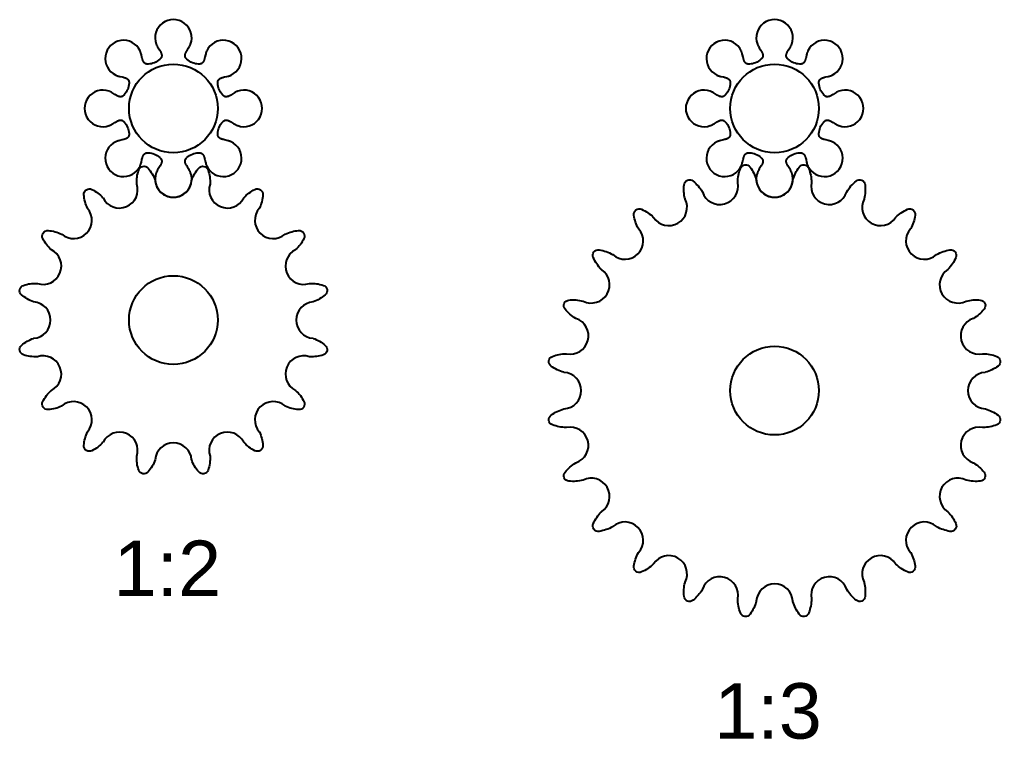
# Model space of a CAD drawing. Extents: x -10 to 1633, y -307 to 264.
# Drawn here: x 92.6 to 181.2, y -90.2 to -25.3 of the extents above; entities that cross this region are included whole.
import ezdxf

# ---------------------------------------------------------------- set-up
doc = ezdxf.new("R2010")
doc.units = 0
doc.layers.add('CNC_FRIENDLY_GEAR_COLLECTI', color=7, linetype='CONTINUOUS')
doc.styles.add('ARIAL_NORMAL', font='txt')

msp = doc.modelspace()

# ---------------------------------------------------------------- linework, layer by layer
at = {"layer": 'CNC_FRIENDLY_GEAR_COLLECTI'}
for points in [[(104.968, -39.101, 1.428148), (108.069, -39.101), (108.054, -39.06), (108.037, -39.019), (108.018, -38.978), (107.997, -38.936), (107.974, -38.893), (107.95, -38.85), (107.896, -38.761), (107.778, -38.574), (107.719, -38.477), (107.691, -38.429), (107.665, -38.38), (107.653, -38.356), (107.642, -38.332), (107.631, -38.307), (107.621, -38.284), (107.612, -38.26), (107.604, -38.236), (107.596, -38.213), (107.593, -38.201), (107.59, -38.19), (107.587, -38.178), (107.584, -38.167), (107.582, -38.155), (107.58, -38.144), (107.578, -38.133), (107.576, -38.121), (107.575, -38.11), (107.574, -38.099), (107.573, -38.088), (107.572, -38.078), (107.572, -38.067), (107.572, -38.056), (107.572, -38.046), (107.573, -38.035), (107.574, -38.025), (107.575, -38.014), (107.576, -38.004), (107.578, -37.994), (107.58, -37.984), (107.583, -37.974), (107.585, -37.964), (107.588, -37.954), (107.591, -37.945), (107.595, -37.935), (107.598, -37.926), (107.602, -37.916), (107.606, -37.907), (107.611, -37.898), (107.616, -37.889), (107.621, -37.88), (107.626, -37.871), (107.632, -37.863), (107.637, -37.854), (107.643, -37.845), (107.649, -37.837), (107.656, -37.829), (107.662, -37.82), (107.669, -37.812), (107.683, -37.796), (107.698, -37.78), (107.713, -37.765), (107.729, -37.75), (107.745, -37.735, -0.176327), (108.788, -37.303), (108.81, -37.302), (108.832, -37.301), (108.853, -37.302), (108.875, -37.302), (108.896, -37.304), (108.907, -37.305), (108.917, -37.306), (108.928, -37.307), (108.938, -37.309), (108.948, -37.311), (108.959, -37.313), (108.969, -37.315), (108.979, -37.318), (108.989, -37.32), (108.998, -37.323), (109.008, -37.327), (109.018, -37.33), (109.027, -37.334), (109.036, -37.338), (109.045, -37.342), (109.054, -37.347), (109.063, -37.352), (109.072, -37.357), (109.081, -37.362), (109.089, -37.368), (109.098, -37.374), (109.106, -37.38), (109.114, -37.387), (109.122, -37.393), (109.13, -37.4), (109.138, -37.408), (109.145, -37.415), (109.153, -37.423), (109.16, -37.431), (109.167, -37.439), (109.174, -37.448), (109.181, -37.457), (109.188, -37.466), (109.194, -37.475), (109.201, -37.485), (109.207, -37.494), (109.213, -37.504), (109.219, -37.514), (109.225, -37.525), (109.231, -37.535), (109.243, -37.557), (109.253, -37.58), (109.264, -37.603), (109.274, -37.627), (109.283, -37.652), (109.292, -37.677), (109.301, -37.703), (109.317, -37.755), (109.332, -37.809), (109.359, -37.919), (109.407, -38.136), (109.432, -38.236), (109.445, -38.284), (109.459, -38.33), (109.474, -38.374), (109.49, -38.417), (109.507, -38.458), (109.525, -38.498, 1.428148), (111.718, -36.305), (111.678, -36.287), (111.636, -36.27), (111.594, -36.254), (111.55, -36.24), (111.504, -36.226), (111.456, -36.212), (111.355, -36.187), (111.139, -36.139), (111.029, -36.112), (110.975, -36.097), (110.922, -36.081), (110.897, -36.072), (110.871, -36.063), (110.847, -36.054), (110.823, -36.044), (110.799, -36.034), (110.777, -36.023), (110.755, -36.012), (110.744, -36.006), (110.734, -36), (110.724, -35.994), (110.714, -35.988), (110.704, -35.981), (110.695, -35.975), (110.685, -35.968), (110.676, -35.961), (110.667, -35.955), (110.659, -35.948), (110.651, -35.94), (110.643, -35.933), (110.635, -35.926), (110.627, -35.918), (110.62, -35.91), (110.613, -35.902), (110.606, -35.895), (110.6, -35.886), (110.594, -35.878), (110.588, -35.87), (110.582, -35.861), (110.577, -35.853), (110.571, -35.844), (110.567, -35.835), (110.562, -35.826), (110.558, -35.817), (110.554, -35.807), (110.55, -35.798), (110.546, -35.788), (110.543, -35.779), (110.54, -35.769), (110.537, -35.759), (110.535, -35.749), (110.532, -35.739), (110.53, -35.729), (110.529, -35.719), (110.527, -35.708), (110.526, -35.698), (110.524, -35.687), (110.523, -35.677), (110.522, -35.655), (110.521, -35.634), (110.521, -35.612), (110.521, -35.59), (110.522, -35.568, -0.176327), (110.954, -34.526), (110.969, -34.509), (110.984, -34.494), (111, -34.478), (111.016, -34.464), (111.032, -34.45), (111.04, -34.443), (111.048, -34.436), (111.056, -34.43), (111.065, -34.424), (111.073, -34.418), (111.082, -34.412), (111.091, -34.406), (111.1, -34.401), (111.109, -34.396), (111.118, -34.391), (111.127, -34.387), (111.136, -34.383), (111.145, -34.379), (111.155, -34.375), (111.164, -34.372), (111.174, -34.368), (111.184, -34.366), (111.194, -34.363), (111.204, -34.361), (111.214, -34.359), (111.224, -34.357), (111.234, -34.355), (111.244, -34.354), (111.255, -34.353), (111.265, -34.353), (111.276, -34.352), (111.286, -34.352), (111.297, -34.353), (111.308, -34.353), (111.319, -34.354), (111.33, -34.355), (111.341, -34.356), (111.352, -34.358), (111.363, -34.36), (111.375, -34.362), (111.386, -34.365), (111.398, -34.367), (111.409, -34.37), (111.421, -34.373), (111.432, -34.377), (111.456, -34.384), (111.479, -34.392), (111.503, -34.402), (111.527, -34.412), (111.551, -34.422), (111.575, -34.434), (111.6, -34.446), (111.648, -34.472), (111.697, -34.499), (111.794, -34.558), (111.981, -34.677), (112.07, -34.73), (112.113, -34.755), (112.155, -34.777), (112.197, -34.798), (112.238, -34.817), (112.28, -34.834), (112.321, -34.85, 1.428148), (112.321, -31.749), (112.28, -31.764), (112.238, -31.781), (112.197, -31.8), (112.155, -31.821), (112.113, -31.843), (112.07, -31.868), (111.981, -31.922), (111.794, -32.04), (111.697, -32.099), (111.648, -32.127), (111.6, -32.152), (111.575, -32.165), (111.551, -32.176), (111.527, -32.187), (111.503, -32.197), (111.479, -32.206), (111.456, -32.214), (111.432, -32.222), (111.421, -32.225), (111.409, -32.228), (111.398, -32.231), (111.386, -32.234), (111.375, -32.236), (111.363, -32.238), (111.352, -32.24), (111.341, -32.242), (111.33, -32.243), (111.319, -32.244), (111.308, -32.245), (111.297, -32.246), (111.286, -32.246), (111.276, -32.246), (111.265, -32.246), (111.255, -32.245), (111.244, -32.244), (111.234, -32.243), (111.224, -32.241), (111.214, -32.24), (111.204, -32.238), (111.194, -32.235), (111.184, -32.233), (111.174, -32.23), (111.164, -32.227), (111.155, -32.223), (111.145, -32.22), (111.136, -32.216), (111.127, -32.211), (111.118, -32.207), (111.109, -32.202), (111.1, -32.197), (111.091, -32.192), (111.082, -32.186), (111.073, -32.181), (111.065, -32.175), (111.056, -32.168), (111.048, -32.162), (111.04, -32.155), (111.032, -32.149), (111.016, -32.135), (111, -32.12), (110.984, -32.105), (110.969, -32.089), (110.954, -32.073, -0.176327), (110.522, -31.03), (110.521, -31.008), (110.521, -30.986), (110.521, -30.964), (110.522, -30.943), (110.523, -30.922), (110.524, -30.911), (110.526, -30.9), (110.527, -30.89), (110.529, -30.88), (110.53, -30.869), (110.532, -30.859), (110.535, -30.849), (110.537, -30.839), (110.54, -30.829), (110.543, -30.82), (110.546, -30.81), (110.55, -30.8), (110.554, -30.791), (110.558, -30.782), (110.562, -30.773), (110.567, -30.763), (110.571, -30.755), (110.577, -30.746), (110.582, -30.737), (110.588, -30.729), (110.594, -30.72), (110.6, -30.712), (110.606, -30.704), (110.613, -30.696), (110.62, -30.688), (110.627, -30.68), (110.635, -30.673), (110.643, -30.665), (110.651, -30.658), (110.659, -30.651), (110.667, -30.644), (110.676, -30.637), (110.685, -30.63), (110.695, -30.624), (110.704, -30.617), (110.714, -30.611), (110.724, -30.604), (110.734, -30.598), (110.744, -30.592), (110.755, -30.587), (110.777, -30.575), (110.799, -30.565), (110.823, -30.554), (110.847, -30.544), (110.871, -30.535), (110.897, -30.526), (110.922, -30.517), (110.975, -30.501), (111.029, -30.486), (111.139, -30.459), (111.355, -30.411), (111.456, -30.386), (111.504, -30.373), (111.55, -30.359), (111.594, -30.344), (111.636, -30.328), (111.678, -30.311), (111.718, -30.293, 1.428148), (109.525, -28.1), (109.507, -28.14), (109.49, -28.181), (109.474, -28.224), (109.459, -28.268), (109.445, -28.314), (109.432, -28.362), (109.407, -28.463), (109.359, -28.679), (109.332, -28.789), (109.317, -28.843), (109.301, -28.896), (109.292, -28.921), (109.283, -28.946), (109.274, -28.971), (109.264, -28.995), (109.253, -29.018), (109.243, -29.041), (109.231, -29.063), (109.225, -29.073), (109.219, -29.084), (109.213, -29.094), (109.207, -29.104), (109.201, -29.114), (109.194, -29.123), (109.188, -29.133), (109.181, -29.142), (109.174, -29.15), (109.167, -29.159), (109.16, -29.167), (109.153, -29.175), (109.145, -29.183), (109.138, -29.191), (109.13, -29.198), (109.122, -29.205), (109.114, -29.212), (109.106, -29.218), (109.098, -29.224), (109.089, -29.23), (109.081, -29.236), (109.072, -29.241), (109.063, -29.246), (109.054, -29.251), (109.045, -29.256), (109.036, -29.26), (109.027, -29.264), (109.018, -29.268), (109.008, -29.272), (108.998, -29.275), (108.989, -29.278), (108.979, -29.281), (108.969, -29.283), (108.959, -29.286), (108.948, -29.288), (108.938, -29.289), (108.928, -29.291), (108.917, -29.292), (108.907, -29.294), (108.896, -29.295), (108.875, -29.296), (108.853, -29.297), (108.832, -29.297), (108.81, -29.296), (108.788, -29.296, -0.176327), (107.745, -28.864), (107.729, -28.849), (107.713, -28.834), (107.698, -28.818), (107.683, -28.802), (107.669, -28.786), (107.662, -28.778), (107.656, -28.77), (107.649, -28.761), (107.643, -28.753), (107.637, -28.744), (107.632, -28.736), (107.626, -28.727), (107.621, -28.718), (107.616, -28.709), (107.611, -28.7), (107.606, -28.691), (107.602, -28.682), (107.598, -28.673), (107.595, -28.663), (107.591, -28.654), (107.588, -28.644), (107.585, -28.634), (107.583, -28.624), (107.58, -28.614), (107.578, -28.604), (107.576, -28.594), (107.575, -28.584), (107.574, -28.574), (107.573, -28.563), (107.572, -28.553), (107.572, -28.542), (107.572, -28.531), (107.572, -28.521), (107.573, -28.51), (107.574, -28.499), (107.575, -28.488), (107.576, -28.477), (107.578, -28.466), (107.58, -28.454), (107.582, -28.443), (107.584, -28.432), (107.587, -28.42), (107.59, -28.409), (107.593, -28.397), (107.596, -28.386), (107.604, -28.362), (107.612, -28.339), (107.621, -28.315), (107.631, -28.291), (107.642, -28.267), (107.653, -28.243), (107.665, -28.218), (107.691, -28.17), (107.719, -28.121), (107.778, -28.024), (107.896, -27.837), (107.95, -27.748), (107.974, -27.705), (107.997, -27.662), (108.018, -27.621), (108.037, -27.579), (108.054, -27.538), (108.069, -27.497, 1.428148), (104.968, -27.497), (104.984, -27.538), (105.001, -27.579), (105.02, -27.621), (105.04, -27.662), (105.063, -27.705), (105.087, -27.748), (105.141, -27.837), (105.26, -28.024), (105.319, -28.121), (105.346, -28.17), (105.372, -28.218), (105.384, -28.243), (105.396, -28.267), (105.406, -28.291), (105.416, -28.315), (105.425, -28.339), (105.434, -28.362), (105.441, -28.386), (105.445, -28.397), (105.448, -28.409), (105.451, -28.42), (105.453, -28.432), (105.456, -28.443), (105.458, -28.454), (105.46, -28.466), (105.461, -28.477), (105.463, -28.488), (105.464, -28.499), (105.465, -28.51), (105.465, -28.521), (105.465, -28.531), (105.465, -28.542), (105.465, -28.553), (105.465, -28.563), (105.464, -28.574), (105.462, -28.584), (105.461, -28.594), (105.459, -28.604), (105.457, -28.614), (105.455, -28.624), (105.452, -28.634), (105.449, -28.644), (105.446, -28.654), (105.443, -28.663), (105.439, -28.673), (105.435, -28.682), (105.431, -28.691), (105.426, -28.7), (105.422, -28.709), (105.417, -28.718), (105.411, -28.727), (105.406, -28.736), (105.4, -28.744), (105.394, -28.753), (105.388, -28.761), (105.382, -28.77), (105.375, -28.778), (105.368, -28.786), (105.354, -28.802), (105.339, -28.818), (105.324, -28.834), (105.308, -28.849), (105.292, -28.864, -0.176327), (104.25, -29.296), (104.228, -29.296), (104.206, -29.297), (104.184, -29.297), (104.162, -29.296), (104.141, -29.295), (104.131, -29.294), (104.12, -29.292), (104.11, -29.291), (104.099, -29.289), (104.089, -29.288), (104.079, -29.286), (104.069, -29.283), (104.059, -29.281), (104.049, -29.278), (104.039, -29.275), (104.029, -29.272), (104.02, -29.268), (104.011, -29.264), (104.001, -29.26), (103.992, -29.256), (103.983, -29.251), (103.974, -29.246), (103.965, -29.241), (103.957, -29.236), (103.948, -29.23), (103.94, -29.224), (103.932, -29.218), (103.923, -29.212), (103.915, -29.205), (103.908, -29.198), (103.9, -29.191), (103.892, -29.183), (103.885, -29.175), (103.878, -29.167), (103.87, -29.159), (103.863, -29.15), (103.856, -29.142), (103.85, -29.133), (103.843, -29.123), (103.837, -29.114), (103.83, -29.104), (103.824, -29.094), (103.818, -29.084), (103.812, -29.073), (103.806, -29.063), (103.795, -29.041), (103.784, -29.018), (103.774, -28.995), (103.764, -28.971), (103.755, -28.946), (103.745, -28.921), (103.737, -28.896), (103.721, -28.843), (103.706, -28.789), (103.679, -28.679), (103.63, -28.463), (103.606, -28.362), (103.592, -28.314), (103.578, -28.268), (103.563, -28.224), (103.548, -28.181), (103.531, -28.14), (103.513, -28.1, 1.428148), (101.32, -30.293), (101.36, -30.311), (101.401, -30.328), (101.444, -30.344), (101.488, -30.359), (101.534, -30.373), (101.581, -30.386), (101.682, -30.411), (101.899, -30.459), (102.009, -30.486), (102.063, -30.501), (102.115, -30.517), (102.141, -30.526), (102.166, -30.535), (102.191, -30.544), (102.215, -30.554), (102.238, -30.565), (102.261, -30.575), (102.282, -30.587), (102.293, -30.592), (102.303, -30.598), (102.314, -30.604), (102.324, -30.611), (102.333, -30.617), (102.343, -30.624), (102.352, -30.63), (102.361, -30.637), (102.37, -30.644), (102.379, -30.651), (102.387, -30.658), (102.395, -30.665), (102.403, -30.673), (102.41, -30.68), (102.418, -30.688), (102.425, -30.696), (102.431, -30.704), (102.438, -30.712), (102.444, -30.72), (102.45, -30.729), (102.456, -30.737), (102.461, -30.746), (102.466, -30.755), (102.471, -30.763), (102.475, -30.773), (102.48, -30.782), (102.484, -30.791), (102.488, -30.8), (102.491, -30.81), (102.494, -30.82), (102.497, -30.829), (102.5, -30.839), (102.503, -30.849), (102.505, -30.859), (102.507, -30.869), (102.509, -30.88), (102.511, -30.89), (102.512, -30.9), (102.513, -30.911), (102.514, -30.922), (102.516, -30.943), (102.516, -30.964), (102.516, -30.986), (102.516, -31.008), (102.515, -31.03, -0.176327), (102.083, -32.073), (102.068, -32.089), (102.053, -32.105), (102.038, -32.12), (102.022, -32.135), (102.006, -32.149), (101.998, -32.155), (101.989, -32.162), (101.981, -32.168), (101.973, -32.175), (101.964, -32.181), (101.955, -32.186), (101.947, -32.192), (101.938, -32.197), (101.929, -32.202), (101.92, -32.207), (101.911, -32.211), (101.901, -32.216), (101.892, -32.22), (101.883, -32.223), (101.873, -32.227), (101.863, -32.23), (101.854, -32.233), (101.844, -32.235), (101.834, -32.238), (101.824, -32.24), (101.814, -32.241), (101.804, -32.243), (101.793, -32.244), (101.783, -32.245), (101.772, -32.246), (101.762, -32.246), (101.751, -32.246), (101.74, -32.246), (101.729, -32.245), (101.719, -32.244), (101.708, -32.243), (101.696, -32.242), (101.685, -32.24), (101.674, -32.238), (101.663, -32.236), (101.651, -32.234), (101.64, -32.231), (101.628, -32.228), (101.617, -32.225), (101.605, -32.222), (101.582, -32.214), (101.558, -32.206), (101.534, -32.197), (101.51, -32.187), (101.486, -32.176), (101.462, -32.165), (101.438, -32.152), (101.389, -32.127), (101.34, -32.099), (101.244, -32.04), (101.056, -31.922), (100.968, -31.868), (100.924, -31.843), (100.882, -31.821), (100.84, -31.8), (100.799, -31.781), (100.758, -31.764), (100.717, -31.749, 1.428148), (100.717, -34.85), (100.758, -34.834), (100.799, -34.817), (100.84, -34.798), (100.882, -34.777), (100.924, -34.755), (100.968, -34.73), (101.056, -34.677), (101.244, -34.558), (101.34, -34.499), (101.389, -34.472), (101.438, -34.446), (101.462, -34.434), (101.486, -34.422), (101.51, -34.412), (101.534, -34.402), (101.558, -34.392), (101.582, -34.384), (101.605, -34.377), (101.617, -34.373), (101.628, -34.37), (101.64, -34.367), (101.651, -34.365), (101.663, -34.362), (101.674, -34.36), (101.685, -34.358), (101.696, -34.356), (101.708, -34.355), (101.719, -34.354), (101.729, -34.353), (101.74, -34.353), (101.751, -34.352), (101.762, -34.352), (101.772, -34.353), (101.783, -34.353), (101.793, -34.354), (101.804, -34.355), (101.814, -34.357), (101.824, -34.359), (101.834, -34.361), (101.844, -34.363), (101.854, -34.366), (101.863, -34.368), (101.873, -34.372), (101.883, -34.375), (101.892, -34.379), (101.901, -34.383), (101.911, -34.387), (101.92, -34.391), (101.929, -34.396), (101.938, -34.401), (101.947, -34.406), (101.955, -34.412), (101.964, -34.418), (101.973, -34.424), (101.981, -34.43), (101.989, -34.436), (101.998, -34.443), (102.006, -34.45), (102.022, -34.464), (102.038, -34.478), (102.053, -34.494), (102.068, -34.509), (102.083, -34.526, -0.176327), (102.515, -35.568), (102.516, -35.59), (102.516, -35.612), (102.516, -35.634), (102.516, -35.655), (102.514, -35.677), (102.513, -35.687), (102.512, -35.698), (102.511, -35.708), (102.509, -35.719), (102.507, -35.729), (102.505, -35.739), (102.503, -35.749), (102.5, -35.759), (102.497, -35.769), (102.494, -35.779), (102.491, -35.788), (102.488, -35.798), (102.484, -35.807), (102.48, -35.817), (102.475, -35.826), (102.471, -35.835), (102.466, -35.844), (102.461, -35.853), (102.456, -35.861), (102.45, -35.87), (102.444, -35.878), (102.438, -35.886), (102.431, -35.895), (102.425, -35.902), (102.418, -35.91), (102.41, -35.918), (102.403, -35.926), (102.395, -35.933), (102.387, -35.94), (102.379, -35.948), (102.37, -35.955), (102.361, -35.961), (102.352, -35.968), (102.343, -35.975), (102.333, -35.981), (102.324, -35.988), (102.314, -35.994), (102.303, -36), (102.293, -36.006), (102.282, -36.012), (102.261, -36.023), (102.238, -36.034), (102.215, -36.044), (102.191, -36.054), (102.166, -36.063), (102.141, -36.072), (102.115, -36.081), (102.063, -36.097), (102.009, -36.112), (101.899, -36.139), (101.682, -36.187), (101.581, -36.212), (101.534, -36.226), (101.488, -36.24), (101.444, -36.254), (101.401, -36.27), (101.36, -36.287), (101.32, -36.305, 1.428148), (103.513, -38.498), (103.531, -38.458), (103.548, -38.417), (103.563, -38.374), (103.578, -38.33), (103.592, -38.284), (103.606, -38.236), (103.63, -38.136), (103.679, -37.919), (103.706, -37.809), (103.721, -37.755), (103.737, -37.703), (103.745, -37.677), (103.755, -37.652), (103.764, -37.627), (103.774, -37.603), (103.784, -37.58), (103.795, -37.557), (103.806, -37.535), (103.812, -37.525), (103.818, -37.514), (103.824, -37.504), (103.83, -37.494), (103.837, -37.485), (103.843, -37.475), (103.85, -37.466), (103.856, -37.457), (103.863, -37.448), (103.87, -37.439), (103.878, -37.431), (103.885, -37.423), (103.892, -37.415), (103.9, -37.408), (103.908, -37.4), (103.915, -37.393), (103.923, -37.387), (103.932, -37.38), (103.94, -37.374), (103.948, -37.368), (103.957, -37.362), (103.965, -37.357), (103.974, -37.352), (103.983, -37.347), (103.992, -37.342), (104.001, -37.338), (104.011, -37.334), (104.02, -37.33), (104.029, -37.327), (104.039, -37.323), (104.049, -37.32), (104.059, -37.318), (104.069, -37.315), (104.079, -37.313), (104.089, -37.311), (104.099, -37.309), (104.11, -37.307), (104.12, -37.306), (104.131, -37.305), (104.141, -37.304), (104.162, -37.302), (104.184, -37.302), (104.206, -37.301), (104.228, -37.302), (104.25, -37.303, -0.176327), (105.292, -37.735), (105.308, -37.75), (105.324, -37.765), (105.339, -37.78), (105.354, -37.796), (105.368, -37.812), (105.375, -37.82), (105.382, -37.829), (105.388, -37.837), (105.394, -37.845), (105.4, -37.854), (105.406, -37.863), (105.411, -37.871), (105.417, -37.88), (105.422, -37.889), (105.426, -37.898), (105.431, -37.907), (105.435, -37.916), (105.439, -37.926), (105.443, -37.935), (105.446, -37.945), (105.449, -37.954), (105.452, -37.964), (105.455, -37.974), (105.457, -37.984), (105.459, -37.994), (105.461, -38.004), (105.462, -38.014), (105.464, -38.025), (105.465, -38.035), (105.465, -38.046), (105.465, -38.056), (105.465, -38.067), (105.465, -38.078), (105.465, -38.088), (105.464, -38.099), (105.463, -38.11), (105.461, -38.121), (105.46, -38.133), (105.458, -38.144), (105.456, -38.155), (105.453, -38.167), (105.451, -38.178), (105.448, -38.19), (105.445, -38.201), (105.441, -38.213), (105.434, -38.236), (105.425, -38.26), (105.416, -38.284), (105.406, -38.307), (105.396, -38.332), (105.384, -38.356), (105.372, -38.38), (105.346, -38.429), (105.319, -38.477), (105.26, -38.574), (105.141, -38.761), (105.087, -38.85), (105.063, -38.893), (105.04, -38.936), (105.02, -38.978), (105.001, -39.019), (104.984, -39.06)], [(159.231, -39.101, 1.428148), (162.332, -39.101), (162.316, -39.06), (162.299, -39.019), (162.28, -38.978), (162.26, -38.936), (162.237, -38.893), (162.213, -38.85), (162.159, -38.761), (162.04, -38.574), (161.982, -38.477), (161.954, -38.429), (161.928, -38.38), (161.916, -38.356), (161.905, -38.332), (161.894, -38.307), (161.884, -38.284), (161.875, -38.26), (161.866, -38.236), (161.859, -38.213), (161.856, -38.201), (161.852, -38.19), (161.849, -38.178), (161.847, -38.167), (161.844, -38.155), (161.842, -38.144), (161.84, -38.133), (161.839, -38.121), (161.837, -38.11), (161.836, -38.099), (161.836, -38.088), (161.835, -38.078), (161.835, -38.067), (161.835, -38.056), (161.835, -38.046), (161.836, -38.035), (161.837, -38.025), (161.838, -38.014), (161.839, -38.004), (161.841, -37.994), (161.843, -37.984), (161.845, -37.974), (161.848, -37.964), (161.851, -37.954), (161.854, -37.945), (161.857, -37.935), (161.861, -37.926), (161.865, -37.916), (161.869, -37.907), (161.874, -37.898), (161.878, -37.889), (161.883, -37.88), (161.889, -37.871), (161.894, -37.863), (161.9, -37.854), (161.906, -37.845), (161.912, -37.837), (161.919, -37.829), (161.925, -37.82), (161.932, -37.812), (161.946, -37.796), (161.961, -37.78), (161.976, -37.765), (161.992, -37.75), (162.008, -37.735, -0.176327), (163.051, -37.303), (163.073, -37.302), (163.094, -37.301), (163.116, -37.302), (163.138, -37.302), (163.159, -37.304), (163.17, -37.305), (163.18, -37.306), (163.191, -37.307), (163.201, -37.309), (163.211, -37.311), (163.221, -37.313), (163.231, -37.315), (163.241, -37.318), (163.251, -37.32), (163.261, -37.323), (163.271, -37.327), (163.28, -37.33), (163.29, -37.334), (163.299, -37.338), (163.308, -37.342), (163.317, -37.347), (163.326, -37.352), (163.335, -37.357), (163.344, -37.362), (163.352, -37.368), (163.36, -37.374), (163.369, -37.38), (163.377, -37.387), (163.385, -37.393), (163.393, -37.4), (163.4, -37.408), (163.408, -37.415), (163.415, -37.423), (163.423, -37.431), (163.43, -37.439), (163.437, -37.448), (163.444, -37.457), (163.45, -37.466), (163.457, -37.475), (163.464, -37.485), (163.47, -37.494), (163.476, -37.504), (163.482, -37.514), (163.488, -37.525), (163.494, -37.535), (163.505, -37.557), (163.516, -37.58), (163.526, -37.603), (163.536, -37.627), (163.546, -37.652), (163.555, -37.677), (163.563, -37.703), (163.58, -37.755), (163.594, -37.809), (163.621, -37.919), (163.67, -38.136), (163.695, -38.236), (163.708, -38.284), (163.722, -38.33), (163.737, -38.374), (163.753, -38.417), (163.77, -38.458), (163.788, -38.498, 1.428148), (165.98, -36.305), (165.94, -36.287), (165.899, -36.27), (165.857, -36.254), (165.812, -36.24), (165.767, -36.226), (165.719, -36.212), (165.618, -36.187), (165.402, -36.139), (165.292, -36.112), (165.238, -36.097), (165.185, -36.081), (165.159, -36.072), (165.134, -36.063), (165.11, -36.054), (165.086, -36.044), (165.062, -36.034), (165.04, -36.023), (165.018, -36.012), (165.007, -36.006), (164.997, -36), (164.987, -35.994), (164.977, -35.988), (164.967, -35.981), (164.957, -35.975), (164.948, -35.968), (164.939, -35.961), (164.93, -35.955), (164.922, -35.948), (164.913, -35.94), (164.905, -35.933), (164.897, -35.926), (164.89, -35.918), (164.883, -35.91), (164.876, -35.902), (164.869, -35.895), (164.862, -35.886), (164.856, -35.878), (164.85, -35.87), (164.845, -35.861), (164.839, -35.853), (164.834, -35.844), (164.829, -35.835), (164.825, -35.826), (164.82, -35.817), (164.816, -35.807), (164.813, -35.798), (164.809, -35.788), (164.806, -35.779), (164.803, -35.769), (164.8, -35.759), (164.797, -35.749), (164.795, -35.739), (164.793, -35.729), (164.791, -35.719), (164.79, -35.708), (164.788, -35.698), (164.787, -35.687), (164.786, -35.677), (164.785, -35.655), (164.784, -35.634), (164.784, -35.612), (164.784, -35.59), (164.785, -35.568, -0.176327), (165.217, -34.526), (165.232, -34.509), (165.247, -34.494), (165.263, -34.478), (165.278, -34.464), (165.294, -34.45), (165.303, -34.443), (165.311, -34.436), (165.319, -34.43), (165.328, -34.424), (165.336, -34.418), (165.345, -34.412), (165.354, -34.406), (165.362, -34.401), (165.371, -34.396), (165.38, -34.391), (165.39, -34.387), (165.399, -34.383), (165.408, -34.379), (165.418, -34.375), (165.427, -34.372), (165.437, -34.368), (165.446, -34.366), (165.456, -34.363), (165.466, -34.361), (165.476, -34.359), (165.486, -34.357), (165.497, -34.355), (165.507, -34.354), (165.517, -34.353), (165.528, -34.353), (165.538, -34.352), (165.549, -34.352), (165.56, -34.353), (165.571, -34.353), (165.582, -34.354), (165.593, -34.355), (165.604, -34.356), (165.615, -34.358), (165.626, -34.36), (165.638, -34.362), (165.649, -34.365), (165.66, -34.367), (165.672, -34.37), (165.683, -34.373), (165.695, -34.377), (165.718, -34.384), (165.742, -34.392), (165.766, -34.402), (165.79, -34.412), (165.814, -34.422), (165.838, -34.434), (165.862, -34.446), (165.911, -34.472), (165.96, -34.499), (166.057, -34.558), (166.244, -34.677), (166.333, -34.73), (166.376, -34.755), (166.418, -34.777), (166.46, -34.798), (166.501, -34.817), (166.542, -34.834), (166.583, -34.85, 1.428148), (166.583, -31.749), (166.542, -31.764), (166.501, -31.781), (166.46, -31.8), (166.418, -31.821), (166.376, -31.843), (166.333, -31.868), (166.244, -31.922), (166.057, -32.04), (165.96, -32.099), (165.911, -32.127), (165.862, -32.152), (165.838, -32.165), (165.814, -32.176), (165.79, -32.187), (165.766, -32.197), (165.742, -32.206), (165.718, -32.214), (165.695, -32.222), (165.683, -32.225), (165.672, -32.228), (165.66, -32.231), (165.649, -32.234), (165.638, -32.236), (165.626, -32.238), (165.615, -32.24), (165.604, -32.242), (165.593, -32.243), (165.582, -32.244), (165.571, -32.245), (165.56, -32.246), (165.549, -32.246), (165.538, -32.246), (165.528, -32.246), (165.517, -32.245), (165.507, -32.244), (165.497, -32.243), (165.486, -32.241), (165.476, -32.24), (165.466, -32.238), (165.456, -32.235), (165.446, -32.233), (165.437, -32.23), (165.427, -32.227), (165.418, -32.223), (165.408, -32.22), (165.399, -32.216), (165.39, -32.211), (165.38, -32.207), (165.371, -32.202), (165.362, -32.197), (165.354, -32.192), (165.345, -32.186), (165.336, -32.181), (165.328, -32.175), (165.319, -32.168), (165.311, -32.162), (165.303, -32.155), (165.294, -32.149), (165.278, -32.135), (165.263, -32.12), (165.247, -32.105), (165.232, -32.089), (165.217, -32.073, -0.176327), (164.785, -31.03), (164.784, -31.008), (164.784, -30.986), (164.784, -30.964), (164.785, -30.943), (164.786, -30.922), (164.787, -30.911), (164.788, -30.9), (164.79, -30.89), (164.791, -30.88), (164.793, -30.869), (164.795, -30.859), (164.797, -30.849), (164.8, -30.839), (164.803, -30.829), (164.806, -30.82), (164.809, -30.81), (164.813, -30.8), (164.816, -30.791), (164.82, -30.782), (164.825, -30.773), (164.829, -30.763), (164.834, -30.755), (164.839, -30.746), (164.845, -30.737), (164.85, -30.729), (164.856, -30.72), (164.862, -30.712), (164.869, -30.704), (164.876, -30.696), (164.883, -30.688), (164.89, -30.68), (164.897, -30.673), (164.905, -30.665), (164.913, -30.658), (164.922, -30.651), (164.93, -30.644), (164.939, -30.637), (164.948, -30.63), (164.957, -30.624), (164.967, -30.617), (164.977, -30.611), (164.987, -30.604), (164.997, -30.598), (165.007, -30.592), (165.018, -30.587), (165.04, -30.575), (165.062, -30.565), (165.086, -30.554), (165.11, -30.544), (165.134, -30.535), (165.159, -30.526), (165.185, -30.517), (165.238, -30.501), (165.292, -30.486), (165.402, -30.459), (165.618, -30.411), (165.719, -30.386), (165.767, -30.373), (165.812, -30.359), (165.857, -30.344), (165.899, -30.328), (165.94, -30.311), (165.98, -30.293, 1.428148), (163.788, -28.1), (163.77, -28.14), (163.753, -28.181), (163.737, -28.224), (163.722, -28.268), (163.708, -28.314), (163.695, -28.362), (163.67, -28.463), (163.621, -28.679), (163.594, -28.789), (163.58, -28.843), (163.563, -28.896), (163.555, -28.921), (163.546, -28.946), (163.536, -28.971), (163.526, -28.995), (163.516, -29.018), (163.505, -29.041), (163.494, -29.063), (163.488, -29.073), (163.482, -29.084), (163.476, -29.094), (163.47, -29.104), (163.464, -29.114), (163.457, -29.123), (163.45, -29.133), (163.444, -29.142), (163.437, -29.15), (163.43, -29.159), (163.423, -29.167), (163.415, -29.175), (163.408, -29.183), (163.4, -29.191), (163.393, -29.198), (163.385, -29.205), (163.377, -29.212), (163.369, -29.218), (163.36, -29.224), (163.352, -29.23), (163.344, -29.236), (163.335, -29.241), (163.326, -29.246), (163.317, -29.251), (163.308, -29.256), (163.299, -29.26), (163.29, -29.264), (163.28, -29.268), (163.271, -29.272), (163.261, -29.275), (163.251, -29.278), (163.241, -29.281), (163.231, -29.283), (163.221, -29.286), (163.211, -29.288), (163.201, -29.289), (163.191, -29.291), (163.18, -29.292), (163.17, -29.294), (163.159, -29.295), (163.138, -29.296), (163.116, -29.297), (163.094, -29.297), (163.073, -29.296), (163.051, -29.296, -0.176327), (162.008, -28.864), (161.992, -28.849), (161.976, -28.834), (161.961, -28.818), (161.946, -28.802), (161.932, -28.786), (161.925, -28.778), (161.919, -28.77), (161.912, -28.761), (161.906, -28.753), (161.9, -28.744), (161.894, -28.736), (161.889, -28.727), (161.883, -28.718), (161.878, -28.709), (161.874, -28.7), (161.869, -28.691), (161.865, -28.682), (161.861, -28.673), (161.857, -28.663), (161.854, -28.654), (161.851, -28.644), (161.848, -28.634), (161.845, -28.624), (161.843, -28.614), (161.841, -28.604), (161.839, -28.594), (161.838, -28.584), (161.837, -28.574), (161.836, -28.563), (161.835, -28.553), (161.835, -28.542), (161.835, -28.531), (161.835, -28.521), (161.836, -28.51), (161.836, -28.499), (161.837, -28.488), (161.839, -28.477), (161.84, -28.466), (161.842, -28.454), (161.844, -28.443), (161.847, -28.432), (161.849, -28.42), (161.852, -28.409), (161.856, -28.397), (161.859, -28.386), (161.866, -28.362), (161.875, -28.339), (161.884, -28.315), (161.894, -28.291), (161.905, -28.267), (161.916, -28.243), (161.928, -28.218), (161.954, -28.17), (161.982, -28.121), (162.04, -28.024), (162.159, -27.837), (162.213, -27.748), (162.237, -27.705), (162.26, -27.662), (162.28, -27.621), (162.299, -27.579), (162.316, -27.538), (162.332, -27.497, 1.428148), (159.231, -27.497), (159.247, -27.538), (159.264, -27.579), (159.282, -27.621), (159.303, -27.662), (159.326, -27.705), (159.35, -27.748), (159.404, -27.837), (159.523, -28.024), (159.581, -28.121), (159.609, -28.17), (159.635, -28.218), (159.647, -28.243), (159.658, -28.267), (159.669, -28.291), (159.679, -28.315), (159.688, -28.339), (159.697, -28.362), (159.704, -28.386), (159.707, -28.397), (159.711, -28.409), (159.713, -28.42), (159.716, -28.432), (159.718, -28.443), (159.721, -28.454), (159.723, -28.466), (159.724, -28.477), (159.726, -28.488), (159.727, -28.499), (159.727, -28.51), (159.728, -28.521), (159.728, -28.531), (159.728, -28.542), (159.728, -28.553), (159.727, -28.563), (159.726, -28.574), (159.725, -28.584), (159.724, -28.594), (159.722, -28.604), (159.72, -28.614), (159.718, -28.624), (159.715, -28.634), (159.712, -28.644), (159.709, -28.654), (159.706, -28.663), (159.702, -28.673), (159.698, -28.682), (159.694, -28.691), (159.689, -28.7), (159.684, -28.709), (159.679, -28.718), (159.674, -28.727), (159.669, -28.736), (159.663, -28.744), (159.657, -28.753), (159.651, -28.761), (159.644, -28.77), (159.638, -28.778), (159.631, -28.786), (159.617, -28.802), (159.602, -28.818), (159.587, -28.834), (159.571, -28.849), (159.555, -28.864, -0.176327), (158.512, -29.296), (158.49, -29.296), (158.469, -29.297), (158.447, -29.297), (158.425, -29.296), (158.404, -29.295), (158.393, -29.294), (158.383, -29.292), (158.372, -29.291), (158.362, -29.289), (158.352, -29.288), (158.342, -29.286), (158.331, -29.283), (158.321, -29.281), (158.312, -29.278), (158.302, -29.275), (158.292, -29.272), (158.283, -29.268), (158.273, -29.264), (158.264, -29.26), (158.255, -29.256), (158.246, -29.251), (158.237, -29.246), (158.228, -29.241), (158.219, -29.236), (158.211, -29.23), (158.202, -29.224), (158.194, -29.218), (158.186, -29.212), (158.178, -29.205), (158.17, -29.198), (158.163, -29.191), (158.155, -29.183), (158.148, -29.175), (158.14, -29.167), (158.133, -29.159), (158.126, -29.15), (158.119, -29.142), (158.112, -29.133), (158.106, -29.123), (158.099, -29.114), (158.093, -29.104), (158.087, -29.094), (158.081, -29.084), (158.075, -29.073), (158.069, -29.063), (158.058, -29.041), (158.047, -29.018), (158.037, -28.995), (158.027, -28.971), (158.017, -28.946), (158.008, -28.921), (158, -28.896), (157.983, -28.843), (157.968, -28.789), (157.942, -28.679), (157.893, -28.463), (157.868, -28.362), (157.855, -28.314), (157.841, -28.268), (157.826, -28.224), (157.81, -28.181), (157.793, -28.14), (157.775, -28.1, 1.428148), (155.583, -30.293), (155.623, -30.311), (155.664, -30.328), (155.706, -30.344), (155.75, -30.359), (155.796, -30.373), (155.844, -30.386), (155.945, -30.411), (156.161, -30.459), (156.271, -30.486), (156.325, -30.501), (156.378, -30.517), (156.404, -30.526), (156.429, -30.535), (156.453, -30.544), (156.477, -30.554), (156.501, -30.565), (156.523, -30.575), (156.545, -30.587), (156.556, -30.592), (156.566, -30.598), (156.576, -30.604), (156.586, -30.611), (156.596, -30.617), (156.606, -30.624), (156.615, -30.63), (156.624, -30.637), (156.633, -30.644), (156.641, -30.651), (156.65, -30.658), (156.658, -30.665), (156.665, -30.673), (156.673, -30.68), (156.68, -30.688), (156.687, -30.696), (156.694, -30.704), (156.7, -30.712), (156.707, -30.72), (156.713, -30.729), (156.718, -30.737), (156.724, -30.746), (156.729, -30.755), (156.734, -30.763), (156.738, -30.773), (156.743, -30.782), (156.747, -30.791), (156.75, -30.8), (156.754, -30.81), (156.757, -30.82), (156.76, -30.829), (156.763, -30.839), (156.766, -30.849), (156.768, -30.859), (156.77, -30.869), (156.772, -30.88), (156.773, -30.89), (156.775, -30.9), (156.776, -30.911), (156.777, -30.922), (156.778, -30.943), (156.779, -30.964), (156.779, -30.986), (156.779, -31.008), (156.778, -31.03, -0.176327), (156.346, -32.073), (156.331, -32.089), (156.316, -32.105), (156.3, -32.12), (156.285, -32.135), (156.269, -32.149), (156.26, -32.155), (156.252, -32.162), (156.244, -32.168), (156.235, -32.175), (156.227, -32.181), (156.218, -32.186), (156.209, -32.192), (156.201, -32.197), (156.192, -32.202), (156.183, -32.207), (156.173, -32.211), (156.164, -32.216), (156.155, -32.22), (156.145, -32.223), (156.136, -32.227), (156.126, -32.23), (156.116, -32.233), (156.107, -32.235), (156.097, -32.238), (156.087, -32.24), (156.077, -32.241), (156.066, -32.243), (156.056, -32.244), (156.046, -32.245), (156.035, -32.246), (156.024, -32.246), (156.014, -32.246), (156.003, -32.246), (155.992, -32.245), (155.981, -32.244), (155.97, -32.243), (155.959, -32.242), (155.948, -32.24), (155.937, -32.238), (155.925, -32.236), (155.914, -32.234), (155.903, -32.231), (155.891, -32.228), (155.88, -32.225), (155.868, -32.222), (155.844, -32.214), (155.821, -32.206), (155.797, -32.197), (155.773, -32.187), (155.749, -32.176), (155.725, -32.165), (155.701, -32.152), (155.652, -32.127), (155.603, -32.099), (155.506, -32.04), (155.319, -31.922), (155.23, -31.868), (155.187, -31.843), (155.145, -31.821), (155.103, -31.8), (155.062, -31.781), (155.021, -31.764), (154.98, -31.749, 1.428148), (154.98, -34.85), (155.021, -34.834), (155.062, -34.817), (155.103, -34.798), (155.145, -34.777), (155.187, -34.755), (155.23, -34.73), (155.319, -34.677), (155.506, -34.558), (155.603, -34.499), (155.652, -34.472), (155.701, -34.446), (155.725, -34.434), (155.749, -34.422), (155.773, -34.412), (155.797, -34.402), (155.821, -34.392), (155.844, -34.384), (155.868, -34.377), (155.88, -34.373), (155.891, -34.37), (155.903, -34.367), (155.914, -34.365), (155.925, -34.362), (155.937, -34.36), (155.948, -34.358), (155.959, -34.356), (155.97, -34.355), (155.981, -34.354), (155.992, -34.353), (156.003, -34.353), (156.014, -34.352), (156.024, -34.352), (156.035, -34.353), (156.046, -34.353), (156.056, -34.354), (156.066, -34.355), (156.077, -34.357), (156.087, -34.359), (156.097, -34.361), (156.107, -34.363), (156.116, -34.366), (156.126, -34.368), (156.136, -34.372), (156.145, -34.375), (156.155, -34.379), (156.164, -34.383), (156.173, -34.387), (156.183, -34.391), (156.192, -34.396), (156.201, -34.401), (156.209, -34.406), (156.218, -34.412), (156.227, -34.418), (156.235, -34.424), (156.244, -34.43), (156.252, -34.436), (156.26, -34.443), (156.269, -34.45), (156.285, -34.464), (156.3, -34.478), (156.316, -34.494), (156.331, -34.509), (156.346, -34.526, -0.176327), (156.778, -35.568), (156.779, -35.59), (156.779, -35.612), (156.779, -35.634), (156.778, -35.655), (156.777, -35.677), (156.776, -35.687), (156.775, -35.698), (156.773, -35.708), (156.772, -35.719), (156.77, -35.729), (156.768, -35.739), (156.766, -35.749), (156.763, -35.759), (156.76, -35.769), (156.757, -35.779), (156.754, -35.788), (156.75, -35.798), (156.747, -35.807), (156.743, -35.817), (156.738, -35.826), (156.734, -35.835), (156.729, -35.844), (156.724, -35.853), (156.718, -35.861), (156.713, -35.87), (156.707, -35.878), (156.7, -35.886), (156.694, -35.895), (156.687, -35.902), (156.68, -35.91), (156.673, -35.918), (156.665, -35.926), (156.658, -35.933), (156.65, -35.94), (156.641, -35.948), (156.633, -35.955), (156.624, -35.961), (156.615, -35.968), (156.606, -35.975), (156.596, -35.981), (156.586, -35.988), (156.576, -35.994), (156.566, -36), (156.556, -36.006), (156.545, -36.012), (156.523, -36.023), (156.501, -36.034), (156.477, -36.044), (156.453, -36.054), (156.429, -36.063), (156.404, -36.072), (156.378, -36.081), (156.325, -36.097), (156.271, -36.112), (156.161, -36.139), (155.945, -36.187), (155.844, -36.212), (155.796, -36.226), (155.75, -36.24), (155.706, -36.254), (155.664, -36.27), (155.623, -36.287), (155.583, -36.305, 1.428148), (157.775, -38.498), (157.793, -38.458), (157.81, -38.417), (157.826, -38.374), (157.841, -38.33), (157.855, -38.284), (157.868, -38.236), (157.893, -38.136), (157.942, -37.919), (157.968, -37.809), (157.983, -37.755), (158, -37.703), (158.008, -37.677), (158.017, -37.652), (158.027, -37.627), (158.037, -37.603), (158.047, -37.58), (158.058, -37.557), (158.069, -37.535), (158.075, -37.525), (158.081, -37.514), (158.087, -37.504), (158.093, -37.494), (158.099, -37.485), (158.106, -37.475), (158.112, -37.466), (158.119, -37.457), (158.126, -37.448), (158.133, -37.439), (158.14, -37.431), (158.148, -37.423), (158.155, -37.415), (158.163, -37.408), (158.17, -37.4), (158.178, -37.393), (158.186, -37.387), (158.194, -37.38), (158.202, -37.374), (158.211, -37.368), (158.219, -37.362), (158.228, -37.357), (158.237, -37.352), (158.246, -37.347), (158.255, -37.342), (158.264, -37.338), (158.273, -37.334), (158.283, -37.33), (158.292, -37.327), (158.302, -37.323), (158.312, -37.32), (158.321, -37.318), (158.331, -37.315), (158.342, -37.313), (158.352, -37.311), (158.362, -37.309), (158.372, -37.307), (158.383, -37.306), (158.393, -37.305), (158.404, -37.304), (158.425, -37.302), (158.447, -37.302), (158.469, -37.301), (158.49, -37.302), (158.512, -37.303, -0.176327), (159.555, -37.735), (159.571, -37.75), (159.587, -37.765), (159.602, -37.78), (159.617, -37.796), (159.631, -37.812), (159.638, -37.82), (159.644, -37.829), (159.651, -37.837), (159.657, -37.845), (159.663, -37.854), (159.669, -37.863), (159.674, -37.871), (159.679, -37.88), (159.684, -37.889), (159.689, -37.898), (159.694, -37.907), (159.698, -37.916), (159.702, -37.926), (159.706, -37.935), (159.709, -37.945), (159.712, -37.954), (159.715, -37.964), (159.718, -37.974), (159.72, -37.984), (159.722, -37.994), (159.724, -38.004), (159.725, -38.014), (159.726, -38.025), (159.727, -38.035), (159.728, -38.046), (159.728, -38.056), (159.728, -38.067), (159.728, -38.078), (159.727, -38.088), (159.727, -38.099), (159.726, -38.11), (159.724, -38.121), (159.723, -38.133), (159.721, -38.144), (159.718, -38.155), (159.716, -38.167), (159.713, -38.178), (159.711, -38.19), (159.707, -38.201), (159.704, -38.213), (159.697, -38.236), (159.688, -38.26), (159.679, -38.284), (159.669, -38.307), (159.658, -38.332), (159.647, -38.356), (159.635, -38.38), (159.609, -38.429), (159.581, -38.477), (159.523, -38.574), (159.404, -38.761), (159.35, -38.85), (159.326, -38.893), (159.303, -38.936), (159.282, -38.978), (159.264, -39.019), (159.247, -39.06)], [(92.984, -55.532, -0.591784), (92.815, -54.681, -0.099413), (93.894, -54.048), (93.912, -54.043, 0.926458), (93.912, -50.753), (93.894, -50.748, -0.099413), (92.815, -50.114, -0.591784), (92.984, -49.263, -0.099413), (94.223, -49.091), (94.242, -49.093, 0.926458), (95.501, -46.053), (95.486, -46.042, -0.099413), (94.732, -45.044, -0.591784), (95.214, -44.322, -0.099413), (96.425, -44.637), (96.441, -44.647, 0.926458), (98.768, -42.32), (98.758, -42.304, -0.099413), (98.443, -41.093, -0.591784), (99.165, -40.611, -0.099413), (100.163, -41.365), (100.174, -41.38, 0.926458), (103.214, -40.121), (103.212, -40.102, -0.099413), (103.384, -38.863, -0.591784), (104.235, -38.694, -0.099413), (104.869, -39.773), (104.874, -39.791, 0.926458), (108.164, -39.791), (108.169, -39.773, -0.099413), (108.802, -38.694, -0.591784), (109.653, -38.863, -0.099413), (109.826, -40.102), (109.823, -40.121, 0.926458), (112.863, -41.38), (112.875, -41.365, -0.099413), (113.873, -40.611, -0.591784), (114.594, -41.093, -0.099413), (114.279, -42.304), (114.27, -42.32, 0.926458), (116.596, -44.647), (116.613, -44.637, -0.099413), (117.824, -44.322, -0.591784), (118.306, -45.044, -0.099413), (117.551, -46.042), (117.536, -46.053, 0.926458), (118.795, -49.093), (118.814, -49.091, -0.099413), (120.053, -49.263, -0.591784), (120.223, -50.114, -0.099413), (119.144, -50.748), (119.125, -50.753, 0.926458), (119.125, -54.043), (119.144, -54.048, -0.099413), (120.223, -54.681, -0.591784), (120.053, -55.532, -0.099413), (118.814, -55.705), (118.795, -55.702, 0.926458), (117.536, -58.742), (117.551, -58.754, -0.099413), (118.306, -59.752, -0.591784), (117.824, -60.473, -0.099413), (116.613, -60.158), (116.596, -60.149, 0.926458), (114.27, -62.475), (114.279, -62.492, -0.099413), (114.594, -63.703, -0.591784), (113.873, -64.185, -0.099413), (112.875, -63.43), (112.863, -63.415, 0.926458), (109.823, -64.674), (109.826, -64.693, -0.099413), (109.653, -65.932, -0.591784), (108.802, -66.102, -0.099413), (108.169, -65.023), (108.164, -65.004, 0.926458), (104.874, -65.004), (104.869, -65.023, -0.099413), (104.235, -66.102, -0.591784), (103.384, -65.932, -0.099413), (103.212, -64.693), (103.214, -64.674, 0.926458), (100.174, -63.415), (100.163, -63.43, -0.099413), (99.165, -64.185, -0.591784), (98.443, -63.703, -0.099413), (98.758, -62.492), (98.768, -62.475, 0.926458), (96.441, -60.149), (96.425, -60.158, -0.099413), (95.214, -60.473, -0.591784), (94.732, -59.752, -0.099413), (95.486, -58.754), (95.501, -58.742, 0.926458), (94.242, -55.702), (94.223, -55.705, -0.099413)], [(152.707, -76.044, 0.943173), (149.854, -74.397), (149.837, -74.415, -0.087818), (148.783, -75.125, -0.611893), (148.084, -74.588, -0.087818), (148.496, -73.387), (148.51, -73.365, 0.943173), (146.18, -71.036), (146.159, -71.049, -0.087818), (144.957, -71.462, -0.611893), (144.421, -70.762, -0.087818), (145.13, -69.709), (145.149, -69.692, 0.943173), (143.502, -66.839), (143.477, -66.846, -0.087818), (142.21, -66.933, -0.611893), (141.873, -66.119, -0.087818), (142.831, -65.285), (142.853, -65.273, 0.943173), (142, -62.091), (141.975, -62.092, -0.087818), (140.729, -61.849, -0.611893), (140.613, -60.975, -0.087818), (141.755, -60.417), (141.779, -60.411, 0.943173), (141.779, -57.117), (141.755, -57.111, -0.087818), (140.613, -56.553, -0.611893), (140.729, -55.679, -0.087818), (141.975, -55.436), (142, -55.437, 0.943173), (142.853, -52.255), (142.831, -52.243, -0.087818), (141.873, -51.409, -0.611893), (142.21, -50.594, -0.087818), (143.477, -50.682), (143.502, -50.689, 0.943173), (145.149, -47.836), (145.13, -47.819, -0.087818), (144.421, -46.765, -0.611893), (144.957, -46.066, -0.087818), (146.159, -46.479), (146.18, -46.492, 0.943173), (148.51, -44.163), (148.496, -44.141, -0.087818), (148.084, -42.94, -0.611893), (148.783, -42.403, -0.087818), (149.837, -43.112), (149.854, -43.131, 0.943173), (152.707, -41.484), (152.699, -41.46, -0.087818), (152.612, -40.193, -0.611893), (153.426, -39.855, -0.087818), (154.261, -40.813), (154.272, -40.836, 0.943173), (157.454, -39.983), (157.453, -39.958, -0.087818), (157.697, -38.711, -0.611893), (158.571, -38.596, -0.087818), (159.129, -39.737), (159.134, -39.762, 0.943173), (162.429, -39.762), (162.434, -39.737, -0.087818), (162.992, -38.596, -0.611893), (163.866, -38.711, -0.087818), (164.11, -39.958), (164.109, -39.983, 0.943173), (167.291, -40.836), (167.302, -40.813, -0.087818), (168.137, -39.855, -0.611893), (168.951, -40.193, -0.087818), (168.864, -41.46), (168.856, -41.484, 0.943173), (171.709, -43.131), (171.726, -43.112, -0.087818), (172.78, -42.403, -0.611893), (173.479, -42.94, -0.087818), (173.067, -44.141), (173.053, -44.163, 0.943173), (175.383, -46.492), (175.404, -46.479, -0.087818), (176.606, -46.066, -0.611893), (177.142, -46.765, -0.087818), (176.433, -47.819), (176.414, -47.836, 0.943173), (178.061, -50.689), (178.086, -50.682, -0.087818), (179.353, -50.594, -0.611893), (179.69, -51.409, -0.087818), (178.732, -52.243), (178.71, -52.255, 0.943173), (179.562, -55.437), (179.588, -55.436, -0.087818), (180.834, -55.679, -0.611893), (180.949, -56.553, -0.087818), (179.808, -57.111), (179.784, -57.117, 0.943173), (179.784, -60.411), (179.808, -60.417, -0.087818), (180.949, -60.975, -0.611893), (180.834, -61.849, -0.087818), (179.588, -62.092), (179.562, -62.091, 0.943173), (178.71, -65.273), (178.732, -65.285, -0.087818), (179.69, -66.119, -0.611893), (179.353, -66.933, -0.087818), (178.086, -66.846), (178.061, -66.839, 0.943173), (176.414, -69.692), (176.433, -69.709, -0.087818), (177.142, -70.762, -0.611893), (176.606, -71.462, -0.087818), (175.404, -71.049), (175.383, -71.036, 0.943173), (173.053, -73.365), (173.067, -73.387, -0.087818), (173.479, -74.588, -0.611893), (172.78, -75.125, -0.087818), (171.726, -74.415), (171.709, -74.397, 0.943173), (168.856, -76.044), (168.864, -76.068, -0.087818), (168.951, -77.335, -0.611893), (168.137, -77.673, -0.087818), (167.302, -76.715), (167.291, -76.692, 0.943173), (164.109, -77.545), (164.11, -77.57, -0.087818), (163.866, -78.817, -0.611893), (162.992, -78.932, -0.087818), (162.434, -77.791), (162.429, -77.766, 0.943173), (159.134, -77.766), (159.129, -77.791, -0.087818), (158.571, -78.932, -0.611893), (157.697, -78.817, -0.087818), (157.453, -77.57), (157.454, -77.545, 0.943173), (154.272, -76.692), (154.261, -76.715, -0.087818), (153.426, -77.673, -0.611893), (152.612, -77.335, -0.087818), (152.699, -76.068)]]:
    msp.add_lwpolyline(points, format="xyb", close=True, dxfattribs=at)
for centre in [(106.519, -33.299), (160.781, -33.299), (106.519, -52.398), (160.781, -58.764)]:
    msp.add_circle(centre, 4, dxfattribs=at)

# ---------------------------------------------------------------- texts
at = {"layer": 'CNC_FRIENDLY_GEAR_COLLECTI', "linetype": 'CONTINUOUS', "style": 'ARIAL_NORMAL'}
for s, p in [('1:2', (101.12, -77.298)), ('1:3', (155.338, -90.166))]:
    msp.add_text(s, height=5, dxfattribs=at).set_placement(p)

doc.saveas('drawing.dxf')
